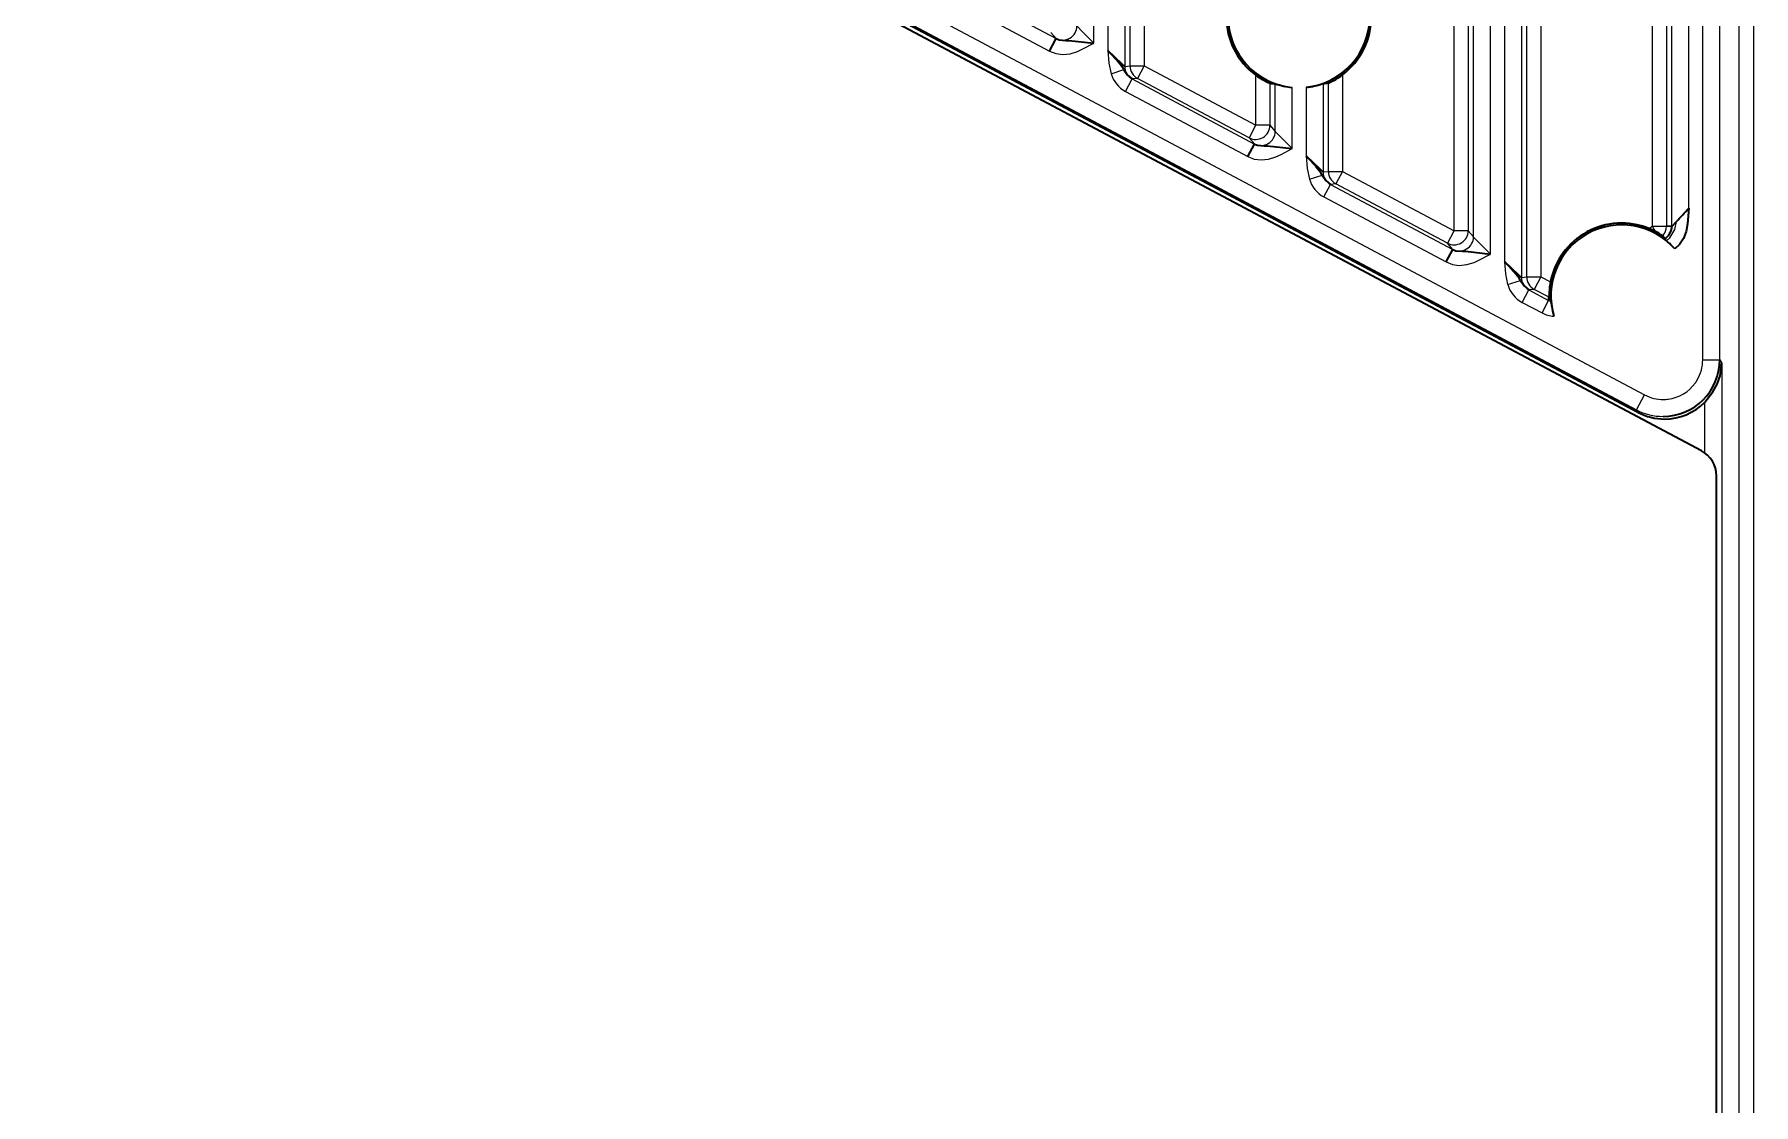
# Model space of a CAD drawing. Extents: x -45 to 645, y -160 to 467.
# Drawn here: x 17 to 77.7, y 124.1 to 161.9 of the extents above; entities that cross this region are included whole.
import ezdxf

# ---------------------------------------------------------------- set-up
doc = ezdxf.new("R2010")
doc.units = 0

msp = doc.modelspace()

# ---------------------------------------------------------------- linework, layer by layer
at = {"color": 7, "lineweight": 13}
for p, q in [((74.079, 155.147), (74.079, 217.863)), ((74.578, 217.645), (74.578, 155.147)), ((74.765, 155.138), (74.765, 217.646)), ((75.365, 155.777), (75.365, 217.578)), ((75.856, 150.431), (75.856, 217.627)), ((76.456, 150.431), (76.456, 217.823)), ((56.142, 193.042), (56.142, 160.8)), ((67.079, 154.986), (67.079, 193.002)), ((70.142, 193.05), (70.142, 153.358)), ((54.365, 161.607), (54.365, 192.588)), ((54.856, 192.592), (54.856, 161.345)), ((55.456, 192.728), (55.456, 160.782)), ((55.642, 160.8), (55.642, 192.748)), ((67.578, 192.725), (67.578, 154.986)), ((67.765, 154.77), (67.765, 192.709)), ((68.365, 154.164), (68.365, 192.587)), ((68.856, 192.593), (68.856, 153.903)), ((69.456, 192.732), (69.456, 153.34)), ((69.642, 153.358), (69.642, 192.753)), ((18.502, 178.599), (73.8, 149.195)), ((18.22, 178.07), (73.519, 148.666)), ((77.145, 104.749), (77.145, 162.302)), ((76.526, 147.014), (76.526, 104.41))]:
    msp.add_line(p, q, dxfattribs=at)
at = {"color": 7, "lineweight": 35}
for p, q in [((75.807, 147.22), (16.97, 178.498)), ((73.571, 148.575), (18.188, 178.017)), ((76.338, 106.654), (76.338, 146.337))]:
    msp.add_line(p, q, dxfattribs=at)
at = {"color": 7, "lineweight": 13, "ltscale": 0.12237}
for p, q in [((48.715, 164.063), (53.037, 161.766)), ((55.715, 160.342), (60.037, 158.044)), ((62.715, 156.621), (67.037, 154.323))]:
    msp.add_line(p, q, dxfattribs=at)
at = {"color": 7, "lineweight": 13, "ltscale": 0.122343}
for p, q in [((48.481, 163.622), (52.802, 161.325)), ((55.481, 159.901), (59.802, 157.604)), ((62.481, 156.179), (66.802, 153.882))]:
    msp.add_line(p, q, dxfattribs=at)
at = {"color": 7, "lineweight": 35, "ltscale": 0.012498}
for p, q in [((52.802, 161.325), (53.037, 161.766)), ((59.802, 157.604), (60.037, 158.044)), ((66.802, 153.882), (67.037, 154.323))]:
    msp.add_line(p, q, dxfattribs=at)
at = {"color": 7, "lineweight": 13, "ltscale": 0.007143}
for p, q in [((53.031, 161.771), (52.844, 161.987)), ((60.578, 158.708), (60.765, 158.491)), ((60.031, 158.05), (59.844, 158.266)), ((67.578, 154.986), (67.765, 154.77)), ((67.031, 154.328), (66.844, 154.545))]:
    msp.add_line(p, q, dxfattribs=at)
at = {"color": 7, "lineweight": 13, "ltscale": 0.000212}
for p, q in [((53.031, 161.771), (53.037, 161.766)), ((60.031, 158.05), (60.037, 158.044)), ((67.031, 154.328), (67.037, 154.323))]:
    msp.add_line(p, q, dxfattribs=at)
at = {"color": 7, "lineweight": 35, "ltscale": 0.022085}
for p, q in [((53.487, 161.703), (54.365, 161.607)), ((60.487, 157.982), (61.365, 157.886)), ((67.487, 154.26), (68.365, 154.164))]:
    msp.add_line(p, q, dxfattribs=at)
at = {"color": 7, "lineweight": 13, "ltscale": 0.011919}
for p, q in [((54.971, 160.528), (55.426, 160.671)), ((61.971, 156.806), (62.426, 156.95)), ((68.971, 153.085), (69.426, 153.229))]:
    msp.add_line(p, q, dxfattribs=at)
at = {"color": 7, "lineweight": 13, "ltscale": 0.004685}
for p, q in [((55.456, 160.782), (55.642, 160.8)), ((55.907, 160.359), (55.721, 160.341)), ((62.456, 157.061), (62.642, 157.079)), ((62.907, 156.638), (62.721, 156.619)), ((69.456, 153.34), (69.642, 153.358)), ((69.908, 152.916), (69.721, 152.898))]:
    msp.add_line(p, q, dxfattribs=at)
at = {"color": 7, "lineweight": 13, "ltscale": 0.012498}
for p, q in [((55.481, 159.901), (55.715, 160.342)), ((56.142, 160.8), (55.907, 160.359)), ((62.481, 156.179), (62.715, 156.621)), ((63.142, 157.079), (62.907, 156.638)), ((70.142, 153.358), (69.908, 152.916)), ((69.481, 152.458), (69.715, 152.9)), ((70.183, 152.085), (70.418, 152.526))]:
    msp.add_line(p, q, dxfattribs=at)
at = {"color": 7, "lineweight": 13, "ltscale": 0.012494}
for p, q in [((55.642, 160.8), (56.142, 160.8)), ((60.578, 158.708), (60.079, 158.708)), ((62.642, 157.079), (63.142, 157.079)), ((67.578, 154.986), (67.079, 154.986)), ((74.079, 155.147), (74.578, 155.147)), ((69.642, 153.358), (70.142, 153.358))]:
    msp.add_line(p, q, dxfattribs=at)
at = {"color": 7, "lineweight": 13, "ltscale": 0.000149}
for p, q in [((55.715, 160.342), (55.721, 160.341)), ((62.715, 156.621), (62.721, 156.619)), ((69.715, 152.9), (69.721, 152.898))]:
    msp.add_line(p, q, dxfattribs=at)
at = {"color": 7, "lineweight": 13, "ltscale": 0.111456}
for p, q in [((59.844, 158.266), (55.907, 160.359)), ((56.142, 160.8), (60.079, 158.708)), ((66.844, 154.545), (62.907, 156.638)), ((63.142, 157.079), (67.079, 154.986))]:
    msp.add_line(p, q, dxfattribs=at)
at = {"color": 7, "lineweight": 13, "ltscale": 0.044178}
msp.add_line((60.079, 158.708), (60.079, 160.475), dxfattribs=at)
at = {"color": 7, "lineweight": 13, "ltscale": 0.085242}
msp.add_line((63.142, 160.489), (63.142, 157.079), dxfattribs=at)
at = {"color": 7, "lineweight": 13, "ltscale": 0.03708}
msp.add_line((60.578, 160.191), (60.578, 158.708), dxfattribs=at)
at = {"color": 7, "lineweight": 13, "ltscale": 0.042042}
msp.add_line((60.765, 158.491), (60.765, 160.173), dxfattribs=at)
at = {"color": 7, "lineweight": 13, "ltscale": 0.053997}
msp.add_line((61.365, 157.886), (61.365, 160.045), dxfattribs=at)
at = {"color": 7, "lineweight": 13, "ltscale": 0.060575}
msp.add_line((61.856, 160.047), (61.856, 157.624), dxfattribs=at)
at = {"color": 7, "lineweight": 13, "ltscale": 0.077967}
msp.add_line((62.456, 160.179), (62.456, 157.061), dxfattribs=at)
at = {"color": 7, "lineweight": 13, "ltscale": 0.078001}
msp.add_line((62.642, 157.079), (62.642, 160.199), dxfattribs=at)
at = {"color": 7, "lineweight": 13, "ltscale": 0.012165}
for p, q in [((60.072, 158.696), (59.844, 158.266)), ((67.072, 154.975), (66.844, 154.545))]:
    msp.add_line(p, q, dxfattribs=at)
at = {"color": 7, "lineweight": 13, "ltscale": 0.000333}
for p, q in [((60.079, 158.708), (60.072, 158.696)), ((67.079, 154.986), (67.072, 154.975))]:
    msp.add_line(p, q, dxfattribs=at)
at = {"color": 7, "lineweight": 13, "ltscale": 0.003756}
msp.add_line((73.95, 155.07), (74.079, 155.147), dxfattribs=at)
at = {"color": 7, "lineweight": 13, "ltscale": 0.005564}
msp.add_line((74.193, 154.956), (74.079, 155.147), dxfattribs=at)
at = {"color": 7, "lineweight": 13, "ltscale": 0.000317}
msp.add_line((74.449, 154.812), (74.441, 154.802), dxfattribs=at)
at = {"color": 7, "lineweight": 35, "ltscale": 0.004668}
msp.add_line((74.765, 155.138), (74.578, 155.147), dxfattribs=at)
at = {"color": 7, "lineweight": 35, "ltscale": 0.001456}
msp.add_line((74.762, 155.08), (74.765, 155.138), dxfattribs=at)
at = {"color": 7, "lineweight": 13, "ltscale": 0.012731}
msp.add_line((68.365, 154.164), (68.002, 154.522), dxfattribs=at)
at = {"color": 7, "lineweight": 35, "ltscale": 0.000663}
msp.add_line((74.5, 154.696), (74.523, 154.71), dxfattribs=at)
at = {"color": 7, "lineweight": 35, "ltscale": 0.002471}
msp.add_line((74.5, 154.696), (74.576, 154.633), dxfattribs=at)
at = {"color": 7, "lineweight": 13, "ltscale": 0.009567}
msp.add_line((70.142, 153.358), (70.48, 153.178), dxfattribs=at)
at = {"color": 7, "lineweight": 13, "ltscale": 0.019888}
msp.add_line((69.481, 152.458), (70.183, 152.085), dxfattribs=at)
at = {"color": 7, "lineweight": 13, "ltscale": 0.019889}
msp.add_line((69.715, 152.9), (70.418, 152.526), dxfattribs=at)
at = {"color": 7, "lineweight": 13, "ltscale": 0.014355}
msp.add_line((70.414, 152.647), (69.908, 152.916), dxfattribs=at)
at = {"color": 7, "lineweight": 13, "ltscale": 0.001163}
msp.add_line((70.436, 152.688), (70.414, 152.647), dxfattribs=at)
at = {"color": 7, "lineweight": 13, "ltscale": 0.003017}
msp.add_line((70.418, 152.526), (70.414, 152.647), dxfattribs=at)
at = {"color": 7, "lineweight": 13, "ltscale": 0.000674}
msp.add_line((70.415, 152.647), (70.439, 152.635), dxfattribs=at)
at = {"color": 7, "lineweight": 35, "ltscale": 0.00014}
msp.add_line((70.436, 152.693), (70.436, 152.688), dxfattribs=at)
at = {"color": 7, "lineweight": 35, "ltscale": 0.001324}
msp.add_line((70.439, 152.635), (70.436, 152.688), dxfattribs=at)
at = {"color": 7, "lineweight": 13, "ltscale": 0.014993}
msp.add_line((75.856, 150.431), (76.456, 150.431), dxfattribs=at)
at = {"color": 7, "lineweight": 13, "ltscale": 0.00351}
msp.add_line((76.456, 150.431), (76.526, 150.309), dxfattribs=at)
at = {"color": 7, "lineweight": 13, "ltscale": 0.082382}
msp.add_line((76.526, 150.309), (76.526, 147.014), dxfattribs=at)
at = {"color": 7, "lineweight": 13, "ltscale": 0.014992}
msp.add_line((73.519, 148.666), (73.8, 149.195), dxfattribs=at)
at = {"color": 7, "lineweight": 13, "ltscale": 0.04453}
msp.add_line((75.924, 148.928), (75.924, 147.147), dxfattribs=at)
at = {"color": 7, "lineweight": 13, "ltscale": 0.002612}
msp.add_line((73.519, 148.666), (73.571, 148.575), dxfattribs=at)
at = {"color": 7, "lineweight": 13}
for points in [[(54.365, 161.607), (53.96, 162.007), (53.774, 162.2), (53.767, 162.21), (53.765, 162.212)], [(52.802, 161.325), (53.027, 161.238), (53.265, 161.207), (53.526, 161.23), (53.785, 161.31), (53.979, 161.4), (54.365, 161.607)], [(54.856, 161.345), (54.898, 160.902), (54.971, 160.528)], [(61.365, 157.886), (60.96, 158.286), (60.774, 158.479), (60.767, 158.488), (60.765, 158.491)], [(59.802, 157.604), (60.027, 157.517), (60.265, 157.486), (60.526, 157.509), (60.785, 157.589), (60.979, 157.678), (61.365, 157.886)], [(61.856, 157.624), (61.898, 157.18), (61.971, 156.806)], [(68.002, 154.522), (67.79, 154.739), (67.769, 154.764), (67.765, 154.77)], [(74.576, 154.633), (74.695, 154.733), (74.869, 155.028), (74.934, 155.31)], [(66.802, 153.882), (67.027, 153.796), (67.265, 153.764), (67.526, 153.788), (67.785, 153.868), (67.979, 153.957), (68.365, 154.164)], [(68.856, 153.903), (68.898, 153.459), (68.971, 153.085)]]:
    msp.add_lwpolyline(points, dxfattribs=at)
at = {"color": 7, "lineweight": 35}
for points in [[(53.037, 161.766), (53.146, 161.722), (53.377, 161.702), (53.487, 161.703)], [(55.456, 160.782), (55.454, 160.783), (55.442, 160.792), (55.36, 160.866), (54.856, 161.345)], [(55.427, 160.669), (55.55, 160.48), (55.715, 160.342)], [(60.037, 158.044), (60.146, 158.001), (60.377, 157.981), (60.487, 157.982)], [(62.456, 157.061), (62.454, 157.062), (62.442, 157.07), (62.36, 157.145), (61.856, 157.624)], [(62.427, 156.947), (62.55, 156.758), (62.715, 156.621)], [(75.365, 155.777), (75.317, 155.226), (75.269, 154.957), (75.178, 154.715), (75.037, 154.499), (74.874, 154.342)], [(74.765, 155.138), (74.767, 155.139), (74.774, 155.145), (74.932, 155.31)], [(67.037, 154.323), (67.146, 154.28), (67.377, 154.26), (67.487, 154.26)], [(69.456, 153.34), (69.454, 153.34), (69.442, 153.349), (69.36, 153.423), (68.856, 153.903)], [(69.426, 153.228), (69.549, 153.038), (69.715, 152.9)], [(75.926, 148.93), (76.218, 149.295), (76.366, 149.576), (76.466, 149.867), (76.526, 150.309)]]:
    msp.add_lwpolyline(points, dxfattribs=at)
for centre, radius, start, end in [((61.601, 162.534), 2.561, 126.47075, 233.52876), ((61.601, 162.534), 2.5, 95.42531, 264.57484), ((61.601, 162.534), 2.5, 275.85733, 84.14301), ((61.601, 162.534), 2.561, 306.99423, 53.00526), ((41.894, 149.103), 17.829, 41.71887, 43.36451), ((53.662, 159.563), 2.084, 32.14412, 42.38218), ((61.497, 162.378), 2.373, 233.32148, 247.23259), ((61.727, 162.346), 2.335, 293.08973, 307.30351), ((60.917, 162.729), 2.561, 262.40378, 266.59709), ((61.637, 162.781), 2.749, 251.50951, 264.31312), ((61.563, 162.779), 2.748, 276.1182, 288.9478), ((62.284, 162.728), 2.554, 273.86701, 278.07428), ((48.894, 145.382), 17.829, 41.71887, 43.36451), ((60.662, 155.841), 2.084, 32.14412, 42.38218), ((52.206, 176.776), 31.262, 316.63371, 317.80008), ((72.995, 152.693), 2.561, 68.10524, 169.0914), ((72.995, 152.693), 2.5, 41.26788, 196.81753), ((73.027, 152.773), 2.475, 61.89474, 68.11347), ((73.252, 153.16), 2.028, 54.10534, 62.34485), ((73.992, 154.482), 0.552, 22.87549, 35.53809), ((73.884, 154.32), 0.749, 31.39573, 41.01125), ((74.265, 155.138), 0.5, 301.00518, 312.11503), ((74.262, 155.14), 0.503, 312.24909, 353.18952), ((72.874, 152.584), 2.663, 41.31901, 50.28183), ((55.894, 141.66), 17.829, 41.71887, 43.36451), ((67.662, 152.12), 2.084, 32.14412, 42.38218), ((73.017, 152.704), 2.581, 169.40742, 180.22706), ((72.828, 153.552), 2.559, 201.00421, 204.47827), ((73.271, 152.764), 2.785, 185.59895, 196.55741), ((74.457, 150.431), 1.999, 270.03398, 359.99196), ((74.51, 150.338), 1.997, 270.00515, 315.09086), ((74.513, 150.351), 2.01, 242.06382, 269.93763), ((75.338, 146.337), 1, 360, 62.00451)]:
    msp.add_arc(centre, radius, start, end, dxfattribs=at)
at = {"color": 7, "lineweight": 13}
for centre, radius, start, end in [((53.265, 162.213), 0.5, 242.05338, 359.9315), ((342922.188, 150.97), 342844.539, 179.998106, 180.007754), ((56.004, 160.843), 1.079, 196.99912, 240.96456), ((55.956, 160.782), 0.5, 180.00012, 241.97), ((56.143, 160.8), 0.5, 180, 241.97014), ((60.078, 158.708), 0.5, 242.05327, 359.93097), ((60.265, 158.492), 0.5, 242.05338, 359.9315), ((63.004, 157.122), 1.079, 196.99913, 240.96456), ((62.956, 157.061), 0.5, 180.00012, 241.97), ((63.143, 157.079), 0.5, 180, 241.97014), ((67.078, 154.987), 0.5, 242.05327, 359.93097), ((67.265, 154.771), 0.5, 242.05338, 359.9315), ((74.078, 155.147), 0.5, 317.86513, 359.99927), ((70.004, 153.401), 1.079, 196.99912, 240.96456), ((69.956, 153.34), 0.5, 180.00012, 241.97), ((70.143, 153.358), 0.5, 180, 241.97014), ((70.648, 152.959), 0.49, 242.0149, 252.31358), ((70.649, 152.966), 0.997, 242.13369, 267.29567), ((74.439, 150.43), 1.417, 329.84229, 0.00799), ((74.452, 150.439), 1.409, 277.7464, 323.74199), ((74.523, 150.394), 1.326, 323.48188, 329.38947), ((74.468, 150.454), 1.425, 242.05445, 270.26996), ((74.459, 150.345), 1.315, 270.6714, 277.98634), ((74.457, 150.433), 2.001, 242.02615, 270.02552)]:
    msp.add_arc(centre, radius, start, end, dxfattribs=at)

doc.saveas('drawing.dxf')
